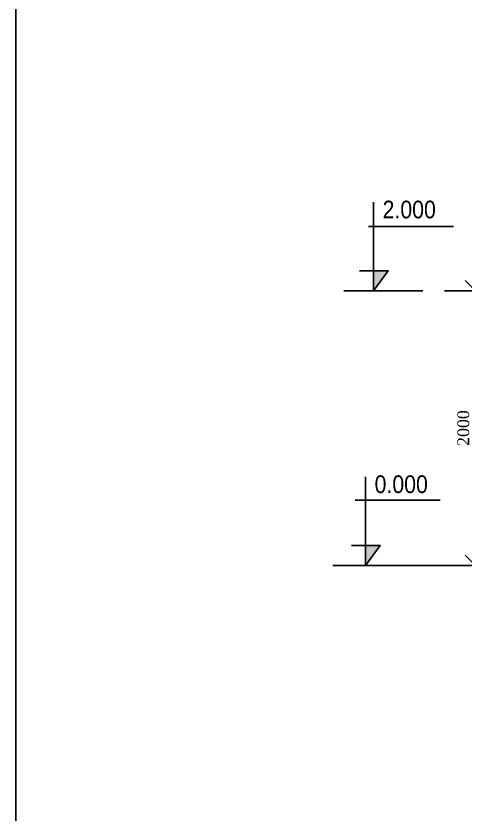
# Model space of a CAD drawing. Header units: inches. Extents: x -246336 to 136055, y -106871 to 69513.
# Drawn here: x -216812 to -213544, y -21487 to -15677 of the extents above; entities that cross this region are included whole.
import ezdxf

# ---------------------------------------------------------------- set-up
doc = ezdxf.new("R2010")
doc.units = ezdxf.units.IN
doc.header["$MEASUREMENT"] = 0
doc.layers.add('XA-TT1', color=7, linetype='Continuous')
doc.styles.add('CH3', font='TVROMAND.shx', dxfattribs={"width": 0.9, "height": 2.5})
doc.styles.get("Standard").update_dxf_attribs({"font": 'VNTIME_0.TTF', "height": 86})
doc.dimstyles.new('TAM', dxfattribs={"dimscale": 75, "dimtxt": 2, "dimasz": 2, "dimexe": 3, "dimexo": 2, "dimgap": 1, "dimtad": 0, "dimtoh": 1, "dimdec": 0, "dimdsep": 46, "dimtxsty": 'Standard', "dimblk1": 'OBLIQUE', "dimblk2": 'OBLIQUE', "dimsah": 1, "dimcen": -1, "dimdle": 3, "dimclrd": 251, "dimclre": 251, "dimadec": 0, "dimazin": 0, "dimtfac": 1, "dimtdec": 0, "dimtmove": 0, "dimatfit": 3, "dimldrblk": 'OBLIQUE', "dimfxl": 1, "dimtvp": 1, "dimtolj": 1, "dimtzin": 0, "dimarcsym": 0})

# ---------------------------------------------------------------- blocks, each defined once
blk = doc.blocks.new('_OBLIQUE')
at = {"color": 0, "linetype": 'ByBlock'}
blk.add_line((-0.5, -0.5), (0.5, 0.5), dxfattribs=at)
blk = doc.blocks.new('*D128')
at = {"color": 251, "lineweight": -2}
for p, q in [((-213468.3, -19902.1), (-213468.3, -17452.3)), ((-213352, -17677.3), (-213693.3, -17677.3)), ((-213352, -19677.1), (-213693.3, -19677.1))]:
    blk.add_line(p, q, dxfattribs=at)
at = {"layer": 'Defpoints', "color": 0}
for p in [(-213468.3, -17677.3), (-213202, -17677.3), (-213202, -19677.1)]:
    blk.add_point(p, dxfattribs=at)
at = {"color": 251, "lineweight": -2, "xscale": 150, "yscale": 150, "zscale": 150}
for p, rotation in [((-213468.3, -17677.3), 90), ((-213468.3, -19677.1), 270)]:
    blk.add_blockref('_OBLIQUE', p, dxfattribs=dict(at, rotation=rotation))
at = {"color": 0, "insert": (-213556.1, -18677.2), "char_height": 86, "attachment_point": 5, "rotation": 90}
blk.add_mtext('\\A1;2000', dxfattribs=at)

msp = doc.modelspace()

# ---------------------------------------------------------------- linework, layer by layer
at = {"color": 1}
msp.add_line((-216812.302, -27905.627), (-216812.302, -9052.59), dxfattribs=at)
at = {"layer": 'XA-TT1'}
for p, q in [((-214246.206, -17210.796), (-213627.212, -17210.796)), ((-214426.906, -17677.302), (-213852.125, -17677.302)), ((-214343.679, -19203.368), (-213724.685, -19203.368))]:
    msp.add_line(p, q, dxfattribs=at)
at = {"layer": 'XA-TT1', "color": 1}
msp.add_line((-213742.822, -19677.129), (-207823.666, -19677.129), dxfattribs=at)
at = {"layer": 'XA-TT1', "flags": 128}
for points in [[(-214209.837, -17031.925), (-214209.837, -17677.302), (-214103.162, -17532.957), (-214311.178, -17532.957)], [(-214268.094, -19031.752), (-214268.094, -19677.129), (-214161.419, -19532.784), (-214369.435, -19532.784)], [(-212942.607, -19677.129), (-214505.652, -19677.129)]]:
    msp.add_lwpolyline(points, dxfattribs=at)
at = {"layer": 'XA-TT1'}
for points in [[(-214103.162, -17532.957), (-214209.837, -17677.302), (-214209.837, -17532.957)], [(-214268.094, -19677.129), (-214268.094, -19532.784), (-214161.419, -19532.784)]]:
    msp.add_solid(points, dxfattribs=at)

# ---------------------------------------------------------------- texts
at = {"layer": 'XA-TT1', "style": 'CH3', "width": 0.9}
for s, p in [('2.000', (-214143.937, -17150.52)), ('0.000', (-214202.194, -19150.347))]:
    msp.add_text(s, height=128.7, dxfattribs=at).set_placement(p)

# ---------------------------------------------------------------- dimensions: what is measured, and where the dimension line sits
dim = msp.add_linear_dim(base=(-213468.283, -17677.302), p1=(-213201.978, -19677.129), p2=(-213201.978, -17677.302), angle=90, dimstyle='TAM')
dim.commit()
dim.dimension.update_dxf_attribs({"geometry": '*D128', "text_midpoint": (-213556.085, -18677.215)})

doc.saveas('drawing.dxf')
